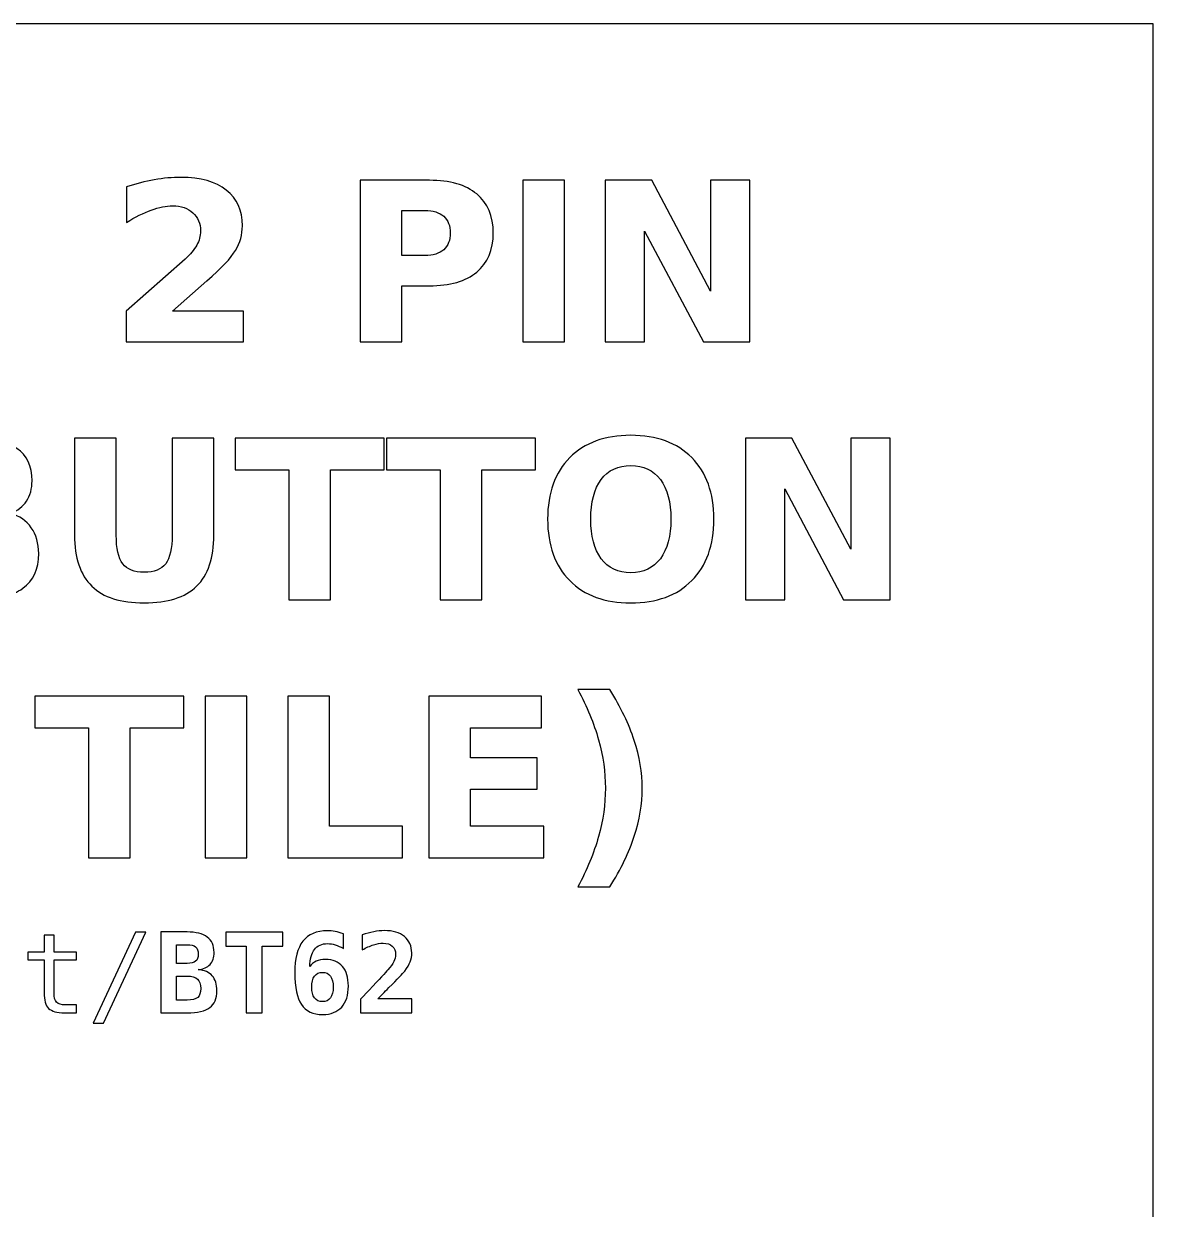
# Model space of a CAD drawing. Header units: centimetres. Extents: x -11.5 to -9.5, y -15.85 to -12.85.
# Drawn here: x -10.519 to -9.5, y -13.92 to -12.85 of the extents above; entities that cross this region are included whole.
import ezdxf

# ---------------------------------------------------------------- set-up
doc = ezdxf.new("R2010")
doc.units = ezdxf.units.CM
doc.header["$MEASUREMENT"] = 0
doc.layers.add('Layer 1', color=7, linetype='Continuous')

msp = doc.modelspace()

# ---------------------------------------------------------------- linework, layer by layer
at = {"layer": 'Layer 1', "color": 7}
msp.add_open_spline([(-11.5, -12.85), (-11.5, -12.85), (-9.5, -12.85), (-9.5, -12.85), (-9.5, -12.85), (-9.5, -12.85), (-9.5, -15.85), (-9.5, -15.85), (-9.5, -15.85), (-9.5, -15.85), (-11.5, -15.85), (-11.5, -15.85), (-11.5, -15.85), (-11.5, -15.85), (-11.5, -12.85), (-11.5, -12.85)], degree=3, knots=[0, 0, 0, 0, 0.25, 0.25, 0.25, 0.25, 0.5, 0.5, 0.5, 0.5, 0.75, 0.75, 0.75, 0.75, 1, 1, 1, 1], dxfattribs=at)
at = {"layer": 'Layer 1'}
for points, knots in [([(-10.38513, -13.10948), (-10.38513, -13.10948), (-10.32096, -13.10948), (-10.32096, -13.10948), (-10.32096, -13.10948), (-10.32096, -13.10948), (-10.32096, -13.13711), (-10.32096, -13.13711), (-10.32096, -13.13711), (-10.32096, -13.13711), (-10.42693, -13.13711), (-10.42693, -13.13711), (-10.42693, -13.13711), (-10.42693, -13.13711), (-10.42693, -13.10948), (-10.42693, -13.10948), (-10.42693, -13.10948), (-10.42693, -13.10948), (-10.37369, -13.06251), (-10.37369, -13.06251), (-10.37369, -13.06251), (-10.36893, -13.05821), (-10.36543, -13.05401), (-10.36316, -13.04991), (-10.36316, -13.04991), (-10.36086, -13.04581), (-10.35973, -13.04154), (-10.35973, -13.03711), (-10.35973, -13.03711), (-10.35973, -13.03028), (-10.36203, -13.02478), (-10.36663, -13.02061), (-10.36663, -13.02061), (-10.37119, -13.01644), (-10.37729, -13.01438), (-10.38493, -13.01438), (-10.38493, -13.01438), (-10.39079, -13.01438), (-10.39719, -13.01564), (-10.40416, -13.01814), (-10.40416, -13.01814), (-10.41113, -13.02064), (-10.41859, -13.02438), (-10.42653, -13.02931), (-10.42653, -13.02931), (-10.42653, -13.02931), (-10.42653, -12.99728), (-10.42653, -12.99728), (-10.42653, -12.99728), (-10.41806, -12.99448), (-10.40969, -12.99234), (-10.40143, -12.99088), (-10.40143, -12.99088), (-10.39316, -12.98941), (-10.38506, -12.98868), (-10.37709, -12.98868), (-10.37709, -12.98868), (-10.35966, -12.98868), (-10.34609, -12.99251), (-10.33643, -13.00021), (-10.33643, -13.00021), (-10.32676, -13.00788), (-10.32193, -13.01858), (-10.32193, -13.03234), (-10.32193, -13.03234), (-10.32193, -13.04028), (-10.32399, -13.04768), (-10.32809, -13.05454), (-10.32809, -13.05454), (-10.33219, -13.06141), (-10.34083, -13.07061), (-10.35396, -13.08214), (-10.35396, -13.08214), (-10.35396, -13.08214), (-10.38513, -13.10948), (-10.38513, -13.10948)], [0, 0, 0, 0, 0.0526316, 0.0526316, 0.0526316, 0.0526316, 0.1052632, 0.1052632, 0.1052632, 0.1052632, 0.1578947, 0.1578947, 0.1578947, 0.1578947, 0.2105263, 0.2105263, 0.2105263, 0.2105263, 0.2631579, 0.2631579, 0.2631579, 0.2631579, 0.3157895, 0.3157895, 0.3157895, 0.3157895, 0.3684211, 0.3684211, 0.3684211, 0.3684211, 0.4210526, 0.4210526, 0.4210526, 0.4210526, 0.4736842, 0.4736842, 0.4736842, 0.4736842, 0.5263158, 0.5263158, 0.5263158, 0.5263158, 0.5789474, 0.5789474, 0.5789474, 0.5789474, 0.6315789, 0.6315789, 0.6315789, 0.6315789, 0.6842105, 0.6842105, 0.6842105, 0.6842105, 0.7368421, 0.7368421, 0.7368421, 0.7368421, 0.7894737, 0.7894737, 0.7894737, 0.7894737, 0.8421053, 0.8421053, 0.8421053, 0.8421053, 0.8947368, 0.8947368, 0.8947368, 0.8947368, 0.9473684, 0.9473684, 0.9473684, 0.9473684, 1, 1, 1, 1]), ([(-10.21559, -12.99131), (-10.21559, -12.99131), (-10.15319, -12.99131), (-10.15319, -12.99131), (-10.15319, -12.99131), (-10.13463, -12.99131), (-10.12039, -12.99544), (-10.11046, -13.00368), (-10.11046, -13.00368), (-10.10053, -13.01191), (-10.09556, -13.02364), (-10.09556, -13.03888), (-10.09556, -13.03888), (-10.09556, -13.05414), (-10.10053, -13.06591), (-10.11046, -13.07414), (-10.11046, -13.07414), (-10.12039, -13.08238), (-10.13463, -13.08651), (-10.15319, -13.08651), (-10.15319, -13.08651), (-10.15319, -13.08651), (-10.17799, -13.08651), (-10.17799, -13.08651), (-10.17799, -13.08651), (-10.17799, -13.08651), (-10.17799, -13.13711), (-10.17799, -13.13711), (-10.17799, -13.13711), (-10.17799, -13.13711), (-10.21559, -13.13711), (-10.21559, -13.13711), (-10.21559, -13.13711), (-10.21559, -13.13711), (-10.21559, -12.99131), (-10.21559, -12.99131)], [0, 0, 0, 0, 0.1111111, 0.1111111, 0.1111111, 0.1111111, 0.2222222, 0.2222222, 0.2222222, 0.2222222, 0.3333333, 0.3333333, 0.3333333, 0.3333333, 0.4444444, 0.4444444, 0.4444444, 0.4444444, 0.5555556, 0.5555556, 0.5555556, 0.5555556, 0.6666667, 0.6666667, 0.6666667, 0.6666667, 0.7777778, 0.7777778, 0.7777778, 0.7777778, 0.8888889, 0.8888889, 0.8888889, 0.8888889, 1, 1, 1, 1]), ([(-10.06902, -12.99131), (-10.06902, -12.99131), (-10.03142, -12.99131), (-10.03142, -12.99131), (-10.03142, -12.99131), (-10.03142, -12.99131), (-10.03142, -13.13711), (-10.03142, -13.13711), (-10.03142, -13.13711), (-10.03142, -13.13711), (-10.06902, -13.13711), (-10.06902, -13.13711), (-10.06902, -13.13711), (-10.06902, -13.13711), (-10.06902, -12.99131), (-10.06902, -12.99131)], [0, 0, 0, 0, 0.25, 0.25, 0.25, 0.25, 0.5, 0.5, 0.5, 0.5, 0.75, 0.75, 0.75, 0.75, 1, 1, 1, 1]), ([(-9.99462, -12.99131), (-9.99462, -12.99131), (-9.95262, -12.99131), (-9.95262, -12.99131), (-9.95262, -12.99131), (-9.95262, -12.99131), (-9.89959, -13.09131), (-9.89959, -13.09131), (-9.89959, -13.09131), (-9.89959, -13.09131), (-9.89959, -12.99131), (-9.89959, -12.99131), (-9.89959, -12.99131), (-9.89959, -12.99131), (-9.86396, -12.99131), (-9.86396, -12.99131), (-9.86396, -12.99131), (-9.86396, -12.99131), (-9.86396, -13.13711), (-9.86396, -13.13711), (-9.86396, -13.13711), (-9.86396, -13.13711), (-9.90596, -13.13711), (-9.90596, -13.13711), (-9.90596, -13.13711), (-9.90596, -13.13711), (-9.95899, -13.03711), (-9.95899, -13.03711), (-9.95899, -13.03711), (-9.95899, -13.03711), (-9.95899, -13.13711), (-9.95899, -13.13711), (-9.95899, -13.13711), (-9.95899, -13.13711), (-9.99462, -13.13711), (-9.99462, -13.13711), (-9.99462, -13.13711), (-9.99462, -13.13711), (-9.99462, -12.99131), (-9.99462, -12.99131)], [0, 0, 0, 0, 0.1, 0.1, 0.1, 0.1, 0.2, 0.2, 0.2, 0.2, 0.3, 0.3, 0.3, 0.3, 0.4, 0.4, 0.4, 0.4, 0.5, 0.5, 0.5, 0.5, 0.6, 0.6, 0.6, 0.6, 0.7, 0.7, 0.7, 0.7, 0.8, 0.8, 0.8, 0.8, 0.9, 0.9, 0.9, 0.9, 1, 1, 1, 1]), ([(-10.17799, -13.01854), (-10.17799, -13.01854), (-10.17799, -13.05928), (-10.17799, -13.05928), (-10.17799, -13.05928), (-10.17799, -13.05928), (-10.15719, -13.05928), (-10.15719, -13.05928), (-10.15719, -13.05928), (-10.14989, -13.05928), (-10.14426, -13.05751), (-10.14029, -13.05394), (-10.14029, -13.05394), (-10.13633, -13.05041), (-10.13433, -13.04538), (-10.13433, -13.03888), (-10.13433, -13.03888), (-10.13433, -13.03234), (-10.13633, -13.02734), (-10.14029, -13.02381), (-10.14029, -13.02381), (-10.14426, -13.02031), (-10.14989, -13.01854), (-10.15719, -13.01854), (-10.15719, -13.01854), (-10.15719, -13.01854), (-10.17799, -13.01854), (-10.17799, -13.01854)], [0, 0, 0, 0, 0.1428571, 0.1428571, 0.1428571, 0.1428571, 0.2857143, 0.2857143, 0.2857143, 0.2857143, 0.4285714, 0.4285714, 0.4285714, 0.4285714, 0.5714286, 0.5714286, 0.5714286, 0.5714286, 0.7142857, 0.7142857, 0.7142857, 0.7142857, 0.8571429, 0.8571429, 0.8571429, 0.8571429, 1, 1, 1, 1]), ([(-10.53116, -13.29188), (-10.52309, -13.29421), (-10.51683, -13.29854), (-10.51239, -13.30488), (-10.51239, -13.30488), (-10.50796, -13.31118), (-10.50576, -13.31894), (-10.50576, -13.32811), (-10.50576, -13.32811), (-10.50576, -13.34218), (-10.51053, -13.35264), (-10.52003, -13.35954), (-10.52003, -13.35954), (-10.52953, -13.36644), (-10.54399, -13.36991), (-10.56339, -13.36991), (-10.56339, -13.36991), (-10.56339, -13.36991), (-10.62579, -13.36991), (-10.62579, -13.36991), (-10.62579, -13.36991), (-10.62579, -13.36991), (-10.62579, -13.22411), (-10.62579, -13.22411), (-10.62579, -13.22411), (-10.62579, -13.22411), (-10.56936, -13.22411), (-10.56936, -13.22411), (-10.56936, -13.22411), (-10.54909, -13.22411), (-10.53443, -13.22718), (-10.52536, -13.23328), (-10.52536, -13.23328), (-10.51626, -13.23941), (-10.51173, -13.24921), (-10.51173, -13.26268), (-10.51173, -13.26268), (-10.51173, -13.26978), (-10.51339, -13.27581), (-10.51669, -13.28081), (-10.51669, -13.28081), (-10.52003, -13.28578), (-10.52483, -13.28948), (-10.53116, -13.29188)], [0, 0, 0, 0, 0.0909091, 0.0909091, 0.0909091, 0.0909091, 0.1818182, 0.1818182, 0.1818182, 0.1818182, 0.2727273, 0.2727273, 0.2727273, 0.2727273, 0.3636364, 0.3636364, 0.3636364, 0.3636364, 0.4545455, 0.4545455, 0.4545455, 0.4545455, 0.5454545, 0.5454545, 0.5454545, 0.5454545, 0.6363636, 0.6363636, 0.6363636, 0.6363636, 0.7272727, 0.7272727, 0.7272727, 0.7272727, 0.8181818, 0.8181818, 0.8181818, 0.8181818, 0.9090909, 0.9090909, 0.9090909, 0.9090909, 1, 1, 1, 1]), ([(-10.47336, -13.22411), (-10.47336, -13.22411), (-10.43576, -13.22411), (-10.43576, -13.22411), (-10.43576, -13.22411), (-10.43576, -13.22411), (-10.43576, -13.31151), (-10.43576, -13.31151), (-10.43576, -13.31151), (-10.43576, -13.32354), (-10.4338, -13.33218), (-10.42986, -13.33734), (-10.42986, -13.33734), (-10.42593, -13.34251), (-10.4195, -13.34511), (-10.41056, -13.34511), (-10.41056, -13.34511), (-10.40156, -13.34511), (-10.3951, -13.34251), (-10.39116, -13.33734), (-10.39116, -13.33734), (-10.38723, -13.33218), (-10.38526, -13.32354), (-10.38526, -13.31151), (-10.38526, -13.31151), (-10.38526, -13.31151), (-10.38526, -13.22411), (-10.38526, -13.22411), (-10.38526, -13.22411), (-10.38526, -13.22411), (-10.34766, -13.22411), (-10.34766, -13.22411), (-10.34766, -13.22411), (-10.34766, -13.22411), (-10.34766, -13.31151), (-10.34766, -13.31151), (-10.34766, -13.31151), (-10.34766, -13.33214), (-10.35283, -13.34751), (-10.3632, -13.35761), (-10.3632, -13.35761), (-10.37353, -13.36771), (-10.38933, -13.37274), (-10.41056, -13.37274), (-10.41056, -13.37274), (-10.43173, -13.37274), (-10.4475, -13.36771), (-10.45783, -13.35761), (-10.45783, -13.35761), (-10.4682, -13.34751), (-10.47336, -13.33214), (-10.47336, -13.31151), (-10.47336, -13.31151), (-10.47336, -13.31151), (-10.47336, -13.22411), (-10.47336, -13.22411)], [0, 0, 0, 0, 0.0714286, 0.0714286, 0.0714286, 0.0714286, 0.1428571, 0.1428571, 0.1428571, 0.1428571, 0.2142857, 0.2142857, 0.2142857, 0.2142857, 0.2857143, 0.2857143, 0.2857143, 0.2857143, 0.3571429, 0.3571429, 0.3571429, 0.3571429, 0.4285714, 0.4285714, 0.4285714, 0.4285714, 0.5, 0.5, 0.5, 0.5, 0.5714286, 0.5714286, 0.5714286, 0.5714286, 0.6428571, 0.6428571, 0.6428571, 0.6428571, 0.7142857, 0.7142857, 0.7142857, 0.7142857, 0.7857143, 0.7857143, 0.7857143, 0.7857143, 0.8571429, 0.8571429, 0.8571429, 0.8571429, 0.9285714, 0.9285714, 0.9285714, 0.9285714, 1, 1, 1, 1]), ([(-10.32836, -13.22411), (-10.32836, -13.22411), (-10.194, -13.22411), (-10.194, -13.22411), (-10.194, -13.22411), (-10.194, -13.22411), (-10.194, -13.25254), (-10.194, -13.25254), (-10.194, -13.25254), (-10.194, -13.25254), (-10.24233, -13.25254), (-10.24233, -13.25254), (-10.24233, -13.25254), (-10.24233, -13.25254), (-10.24233, -13.36991), (-10.24233, -13.36991), (-10.24233, -13.36991), (-10.24233, -13.36991), (-10.27993, -13.36991), (-10.27993, -13.36991), (-10.27993, -13.36991), (-10.27993, -13.36991), (-10.27993, -13.25254), (-10.27993, -13.25254), (-10.27993, -13.25254), (-10.27993, -13.25254), (-10.32836, -13.25254), (-10.32836, -13.25254), (-10.32836, -13.25254), (-10.32836, -13.25254), (-10.32836, -13.22411), (-10.32836, -13.22411)], [0, 0, 0, 0, 0.125, 0.125, 0.125, 0.125, 0.25, 0.25, 0.25, 0.25, 0.375, 0.375, 0.375, 0.375, 0.5, 0.5, 0.5, 0.5, 0.625, 0.625, 0.625, 0.625, 0.75, 0.75, 0.75, 0.75, 0.875, 0.875, 0.875, 0.875, 1, 1, 1, 1]), ([(-10.19193, -13.22411), (-10.19193, -13.22411), (-10.05757, -13.22411), (-10.05757, -13.22411), (-10.05757, -13.22411), (-10.05757, -13.22411), (-10.05757, -13.25254), (-10.05757, -13.25254), (-10.05757, -13.25254), (-10.05757, -13.25254), (-10.1059, -13.25254), (-10.1059, -13.25254), (-10.1059, -13.25254), (-10.1059, -13.25254), (-10.1059, -13.36991), (-10.1059, -13.36991), (-10.1059, -13.36991), (-10.1059, -13.36991), (-10.1435, -13.36991), (-10.1435, -13.36991), (-10.1435, -13.36991), (-10.1435, -13.36991), (-10.1435, -13.25254), (-10.1435, -13.25254), (-10.1435, -13.25254), (-10.1435, -13.25254), (-10.19193, -13.25254), (-10.19193, -13.25254), (-10.19193, -13.25254), (-10.19193, -13.25254), (-10.19193, -13.22411), (-10.19193, -13.22411)], [0, 0, 0, 0, 0.125, 0.125, 0.125, 0.125, 0.25, 0.25, 0.25, 0.25, 0.375, 0.375, 0.375, 0.375, 0.5, 0.5, 0.5, 0.5, 0.625, 0.625, 0.625, 0.625, 0.75, 0.75, 0.75, 0.75, 0.875, 0.875, 0.875, 0.875, 1, 1, 1, 1]), ([(-9.9715, -13.22148), (-9.94807, -13.22148), (-9.9297, -13.22818), (-9.91644, -13.24161), (-9.91644, -13.24161), (-9.90314, -13.25501), (-9.8965, -13.27351), (-9.8965, -13.29714), (-9.8965, -13.29714), (-9.8965, -13.32071), (-9.90314, -13.33921), (-9.91644, -13.35261), (-9.91644, -13.35261), (-9.9297, -13.36604), (-9.94807, -13.37274), (-9.9715, -13.37274), (-9.9715, -13.37274), (-9.99487, -13.37274), (-10.0132, -13.36604), (-10.02654, -13.35261), (-10.02654, -13.35261), (-10.03984, -13.33921), (-10.0465, -13.32071), (-10.0465, -13.29714), (-10.0465, -13.29714), (-10.0465, -13.27351), (-10.03984, -13.25501), (-10.02654, -13.24161), (-10.02654, -13.24161), (-10.0132, -13.22818), (-9.99487, -13.22148), (-9.9715, -13.22148)], [0, 0, 0, 0, 0.125, 0.125, 0.125, 0.125, 0.25, 0.25, 0.25, 0.25, 0.375, 0.375, 0.375, 0.375, 0.5, 0.5, 0.5, 0.5, 0.625, 0.625, 0.625, 0.625, 0.75, 0.75, 0.75, 0.75, 0.875, 0.875, 0.875, 0.875, 1, 1, 1, 1]), ([(-9.86807, -13.22411), (-9.86807, -13.22411), (-9.82607, -13.22411), (-9.82607, -13.22411), (-9.82607, -13.22411), (-9.82607, -13.22411), (-9.77304, -13.32411), (-9.77304, -13.32411), (-9.77304, -13.32411), (-9.77304, -13.32411), (-9.77304, -13.22411), (-9.77304, -13.22411), (-9.77304, -13.22411), (-9.77304, -13.22411), (-9.73741, -13.22411), (-9.73741, -13.22411), (-9.73741, -13.22411), (-9.73741, -13.22411), (-9.73741, -13.36991), (-9.73741, -13.36991), (-9.73741, -13.36991), (-9.73741, -13.36991), (-9.77941, -13.36991), (-9.77941, -13.36991), (-9.77941, -13.36991), (-9.77941, -13.36991), (-9.83244, -13.26991), (-9.83244, -13.26991), (-9.83244, -13.26991), (-9.83244, -13.26991), (-9.83244, -13.36991), (-9.83244, -13.36991), (-9.83244, -13.36991), (-9.83244, -13.36991), (-9.86807, -13.36991), (-9.86807, -13.36991), (-9.86807, -13.36991), (-9.86807, -13.36991), (-9.86807, -13.22411), (-9.86807, -13.22411)], [0, 0, 0, 0, 0.1, 0.1, 0.1, 0.1, 0.2, 0.2, 0.2, 0.2, 0.3, 0.3, 0.3, 0.3, 0.4, 0.4, 0.4, 0.4, 0.5, 0.5, 0.5, 0.5, 0.6, 0.6, 0.6, 0.6, 0.7, 0.7, 0.7, 0.7, 0.8, 0.8, 0.8, 0.8, 0.9, 0.9, 0.9, 0.9, 1, 1, 1, 1]), ([(-9.9715, -13.24871), (-9.98297, -13.24871), (-9.99184, -13.25294), (-9.99817, -13.26141), (-9.99817, -13.26141), (-10.00447, -13.26988), (-10.00764, -13.28178), (-10.00764, -13.29714), (-10.00764, -13.29714), (-10.00764, -13.31248), (-10.00447, -13.32434), (-9.99817, -13.33281), (-9.99817, -13.33281), (-9.99184, -13.34128), (-9.98297, -13.34551), (-9.9715, -13.34551), (-9.9715, -13.34551), (-9.95997, -13.34551), (-9.95107, -13.34128), (-9.94474, -13.33281), (-9.94474, -13.33281), (-9.93844, -13.32434), (-9.93527, -13.31248), (-9.93527, -13.29714), (-9.93527, -13.29714), (-9.93527, -13.28178), (-9.93844, -13.26988), (-9.94474, -13.26141), (-9.94474, -13.26141), (-9.95107, -13.25294), (-9.95997, -13.24871), (-9.9715, -13.24871)], [0, 0, 0, 0, 0.125, 0.125, 0.125, 0.125, 0.25, 0.25, 0.25, 0.25, 0.375, 0.375, 0.375, 0.375, 0.5, 0.5, 0.5, 0.5, 0.625, 0.625, 0.625, 0.625, 0.75, 0.75, 0.75, 0.75, 0.875, 0.875, 0.875, 0.875, 1, 1, 1, 1]), ([(-10.50928, -13.45691), (-10.50928, -13.45691), (-10.37492, -13.45691), (-10.37492, -13.45691), (-10.37492, -13.45691), (-10.37492, -13.45691), (-10.37492, -13.48534), (-10.37492, -13.48534), (-10.37492, -13.48534), (-10.37492, -13.48534), (-10.42325, -13.48534), (-10.42325, -13.48534), (-10.42325, -13.48534), (-10.42325, -13.48534), (-10.42325, -13.60271), (-10.42325, -13.60271), (-10.42325, -13.60271), (-10.42325, -13.60271), (-10.46085, -13.60271), (-10.46085, -13.60271), (-10.46085, -13.60271), (-10.46085, -13.60271), (-10.46085, -13.48534), (-10.46085, -13.48534), (-10.46085, -13.48534), (-10.46085, -13.48534), (-10.50928, -13.48534), (-10.50928, -13.48534), (-10.50928, -13.48534), (-10.50928, -13.48534), (-10.50928, -13.45691), (-10.50928, -13.45691)], [0, 0, 0, 0, 0.125, 0.125, 0.125, 0.125, 0.25, 0.25, 0.25, 0.25, 0.375, 0.375, 0.375, 0.375, 0.5, 0.5, 0.5, 0.5, 0.625, 0.625, 0.625, 0.625, 0.75, 0.75, 0.75, 0.75, 0.875, 0.875, 0.875, 0.875, 1, 1, 1, 1]), ([(-10.35545, -13.45691), (-10.35545, -13.45691), (-10.31785, -13.45691), (-10.31785, -13.45691), (-10.31785, -13.45691), (-10.31785, -13.45691), (-10.31785, -13.60271), (-10.31785, -13.60271), (-10.31785, -13.60271), (-10.31785, -13.60271), (-10.35545, -13.60271), (-10.35545, -13.60271), (-10.35545, -13.60271), (-10.35545, -13.60271), (-10.35545, -13.45691), (-10.35545, -13.45691)], [0, 0, 0, 0, 0.25, 0.25, 0.25, 0.25, 0.5, 0.5, 0.5, 0.5, 0.75, 0.75, 0.75, 0.75, 1, 1, 1, 1]), ([(-10.28105, -13.45691), (-10.28105, -13.45691), (-10.24345, -13.45691), (-10.24345, -13.45691), (-10.24345, -13.45691), (-10.24345, -13.45691), (-10.24345, -13.57428), (-10.24345, -13.57428), (-10.24345, -13.57428), (-10.24345, -13.57428), (-10.17745, -13.57428), (-10.17745, -13.57428), (-10.17745, -13.57428), (-10.17745, -13.57428), (-10.17745, -13.60271), (-10.17745, -13.60271), (-10.17745, -13.60271), (-10.17745, -13.60271), (-10.28105, -13.60271), (-10.28105, -13.60271), (-10.28105, -13.60271), (-10.28105, -13.60271), (-10.28105, -13.45691), (-10.28105, -13.45691)], [0, 0, 0, 0, 0.1666667, 0.1666667, 0.1666667, 0.1666667, 0.3333333, 0.3333333, 0.3333333, 0.3333333, 0.5, 0.5, 0.5, 0.5, 0.6666667, 0.6666667, 0.6666667, 0.6666667, 0.8333333, 0.8333333, 0.8333333, 0.8333333, 1, 1, 1, 1]), ([(-10.15362, -13.45691), (-10.15362, -13.45691), (-10.05216, -13.45691), (-10.05216, -13.45691), (-10.05216, -13.45691), (-10.05216, -13.45691), (-10.05216, -13.48534), (-10.05216, -13.48534), (-10.05216, -13.48534), (-10.05216, -13.48534), (-10.11602, -13.48534), (-10.11602, -13.48534), (-10.11602, -13.48534), (-10.11602, -13.48534), (-10.11602, -13.51248), (-10.11602, -13.51248), (-10.11602, -13.51248), (-10.11602, -13.51248), (-10.05599, -13.51248), (-10.05599, -13.51248), (-10.05599, -13.51248), (-10.05599, -13.51248), (-10.05599, -13.54091), (-10.05599, -13.54091), (-10.05599, -13.54091), (-10.05599, -13.54091), (-10.11602, -13.54091), (-10.11602, -13.54091), (-10.11602, -13.54091), (-10.11602, -13.54091), (-10.11602, -13.57428), (-10.11602, -13.57428), (-10.11602, -13.57428), (-10.11602, -13.57428), (-10.05002, -13.57428), (-10.05002, -13.57428), (-10.05002, -13.57428), (-10.05002, -13.57428), (-10.05002, -13.60271), (-10.05002, -13.60271), (-10.05002, -13.60271), (-10.05002, -13.60271), (-10.15362, -13.60271), (-10.15362, -13.60271), (-10.15362, -13.60271), (-10.15362, -13.60271), (-10.15362, -13.45691), (-10.15362, -13.45691)], [0, 0, 0, 0, 0.0833333, 0.0833333, 0.0833333, 0.0833333, 0.1666667, 0.1666667, 0.1666667, 0.1666667, 0.25, 0.25, 0.25, 0.25, 0.3333333, 0.3333333, 0.3333333, 0.3333333, 0.4166667, 0.4166667, 0.4166667, 0.4166667, 0.5, 0.5, 0.5, 0.5, 0.5833333, 0.5833333, 0.5833333, 0.5833333, 0.6666667, 0.6666667, 0.6666667, 0.6666667, 0.75, 0.75, 0.75, 0.75, 0.8333333, 0.8333333, 0.8333333, 0.8333333, 0.9166667, 0.9166667, 0.9166667, 0.9166667, 1, 1, 1, 1]), ([(-10.01936, -13.62908), (-10.01103, -13.61358), (-10.00476, -13.59844), (-10.00059, -13.58368), (-10.00059, -13.58368), (-9.99643, -13.56888), (-9.99436, -13.55431), (-9.99436, -13.53991), (-9.99436, -13.53991), (-9.99436, -13.52551), (-9.99643, -13.51094), (-10.00059, -13.49621), (-10.00059, -13.49621), (-10.00476, -13.48148), (-10.01103, -13.46638), (-10.01936, -13.45094), (-10.01936, -13.45094), (-10.01936, -13.45094), (-9.99036, -13.45094), (-9.99036, -13.45094), (-9.99036, -13.45094), (-9.98046, -13.46691), (-9.97313, -13.48218), (-9.96833, -13.49681), (-9.96833, -13.49681), (-9.96356, -13.51141), (-9.96116, -13.52584), (-9.96116, -13.54011), (-9.96116, -13.54011), (-9.96116, -13.55438), (-9.96353, -13.56874), (-9.96829, -13.58321), (-9.96829, -13.58321), (-9.97303, -13.59771), (-9.98039, -13.61301), (-9.99036, -13.62908), (-9.99036, -13.62908), (-9.99036, -13.62908), (-10.01936, -13.62908), (-10.01936, -13.62908)], [0, 0, 0, 0, 0.1, 0.1, 0.1, 0.1, 0.2, 0.2, 0.2, 0.2, 0.3, 0.3, 0.3, 0.3, 0.4, 0.4, 0.4, 0.4, 0.5, 0.5, 0.5, 0.5, 0.6, 0.6, 0.6, 0.6, 0.7, 0.7, 0.7, 0.7, 0.8, 0.8, 0.8, 0.8, 0.9, 0.9, 0.9, 0.9, 1, 1, 1, 1]), ([(-10.49192, -13.67248), (-10.49192, -13.67248), (-10.49192, -13.68802), (-10.49192, -13.68802), (-10.49192, -13.68802), (-10.49192, -13.68802), (-10.4715, -13.68802), (-10.4715, -13.68802), (-10.4715, -13.68802), (-10.4715, -13.68802), (-10.4715, -13.695), (-10.4715, -13.695), (-10.4715, -13.695), (-10.4715, -13.695), (-10.49192, -13.695), (-10.49192, -13.695), (-10.49192, -13.695), (-10.49192, -13.695), (-10.49192, -13.72468), (-10.49192, -13.72468), (-10.49192, -13.72468), (-10.49192, -13.72872), (-10.49115, -13.73153), (-10.48962, -13.73312), (-10.48962, -13.73312), (-10.48808, -13.73472), (-10.48542, -13.73552), (-10.48162, -13.73552), (-10.48162, -13.73552), (-10.48162, -13.73552), (-10.4715, -13.73552), (-10.4715, -13.73552), (-10.4715, -13.73552), (-10.4715, -13.73552), (-10.4715, -13.7427), (-10.4715, -13.7427), (-10.4715, -13.7427), (-10.4715, -13.7427), (-10.48248, -13.7427), (-10.48248, -13.7427), (-10.48248, -13.7427), (-10.48923, -13.7427), (-10.49398, -13.74135), (-10.49675, -13.73865), (-10.49675, -13.73865), (-10.49952, -13.73595), (-10.5009, -13.73128), (-10.5009, -13.72468), (-10.5009, -13.72468), (-10.5009, -13.72468), (-10.5009, -13.695), (-10.5009, -13.695), (-10.5009, -13.695), (-10.5009, -13.695), (-10.5155, -13.695), (-10.5155, -13.695), (-10.5155, -13.695), (-10.5155, -13.695), (-10.5155, -13.68802), (-10.5155, -13.68802), (-10.5155, -13.68802), (-10.5155, -13.68802), (-10.5009, -13.68802), (-10.5009, -13.68802), (-10.5009, -13.68802), (-10.5009, -13.68802), (-10.5009, -13.67248), (-10.5009, -13.67248), (-10.5009, -13.67248), (-10.5009, -13.67248), (-10.49192, -13.67248), (-10.49192, -13.67248)], [0, 0, 0, 0, 0.0555556, 0.0555556, 0.0555556, 0.0555556, 0.1111111, 0.1111111, 0.1111111, 0.1111111, 0.1666667, 0.1666667, 0.1666667, 0.1666667, 0.2222222, 0.2222222, 0.2222222, 0.2222222, 0.2777778, 0.2777778, 0.2777778, 0.2777778, 0.3333333, 0.3333333, 0.3333333, 0.3333333, 0.3888889, 0.3888889, 0.3888889, 0.3888889, 0.4444444, 0.4444444, 0.4444444, 0.4444444, 0.5, 0.5, 0.5, 0.5, 0.5555556, 0.5555556, 0.5555556, 0.5555556, 0.6111111, 0.6111111, 0.6111111, 0.6111111, 0.6666667, 0.6666667, 0.6666667, 0.6666667, 0.7222222, 0.7222222, 0.7222222, 0.7222222, 0.7777778, 0.7777778, 0.7777778, 0.7777778, 0.8333333, 0.8333333, 0.8333333, 0.8333333, 0.8888889, 0.8888889, 0.8888889, 0.8888889, 0.9444444, 0.9444444, 0.9444444, 0.9444444, 1, 1, 1, 1]), ([(-10.41828, -13.6698), (-10.41828, -13.6698), (-10.409, -13.6698), (-10.409, -13.6698), (-10.409, -13.6698), (-10.409, -13.6698), (-10.44738, -13.75198), (-10.44738, -13.75198), (-10.44738, -13.75198), (-10.44738, -13.75198), (-10.45672, -13.75198), (-10.45672, -13.75198), (-10.45672, -13.75198), (-10.45672, -13.75198), (-10.41828, -13.6698), (-10.41828, -13.6698)], [0, 0, 0, 0, 0.25, 0.25, 0.25, 0.25, 0.5, 0.5, 0.5, 0.5, 0.75, 0.75, 0.75, 0.75, 1, 1, 1, 1]), ([(-10.3954, -13.6697), (-10.3954, -13.6697), (-10.37192, -13.6697), (-10.37192, -13.6697), (-10.37192, -13.6697), (-10.3638, -13.6697), (-10.35772, -13.67123), (-10.35363, -13.67432), (-10.35363, -13.67432), (-10.34955, -13.67738), (-10.3475, -13.68198), (-10.3475, -13.6881), (-10.3475, -13.6881), (-10.3475, -13.6928), (-10.3487, -13.69645), (-10.35112, -13.69908), (-10.35112, -13.69908), (-10.35352, -13.70173), (-10.35705, -13.70325), (-10.3617, -13.70368), (-10.3617, -13.70368), (-10.35613, -13.70423), (-10.35195, -13.7061), (-10.34913, -13.7093), (-10.34913, -13.7093), (-10.34632, -13.71248), (-10.34492, -13.71695), (-10.34492, -13.72268), (-10.34492, -13.72268), (-10.34492, -13.72972), (-10.34703, -13.7348), (-10.35127, -13.73797), (-10.35127, -13.73797), (-10.3555, -13.74112), (-10.36238, -13.7427), (-10.37192, -13.7427), (-10.37192, -13.7427), (-10.37192, -13.7427), (-10.3954, -13.7427), (-10.3954, -13.7427), (-10.3954, -13.7427), (-10.3954, -13.7427), (-10.3954, -13.6697), (-10.3954, -13.6697)], [0, 0, 0, 0, 0.0909091, 0.0909091, 0.0909091, 0.0909091, 0.1818182, 0.1818182, 0.1818182, 0.1818182, 0.2727273, 0.2727273, 0.2727273, 0.2727273, 0.3636364, 0.3636364, 0.3636364, 0.3636364, 0.4545455, 0.4545455, 0.4545455, 0.4545455, 0.5454545, 0.5454545, 0.5454545, 0.5454545, 0.6363636, 0.6363636, 0.6363636, 0.6363636, 0.7272727, 0.7272727, 0.7272727, 0.7272727, 0.8181818, 0.8181818, 0.8181818, 0.8181818, 0.9090909, 0.9090909, 0.9090909, 0.9090909, 1, 1, 1, 1]), ([(-10.304, -13.7427), (-10.304, -13.7427), (-10.3184, -13.7427), (-10.3184, -13.7427), (-10.3184, -13.7427), (-10.3184, -13.7427), (-10.3184, -13.6824), (-10.3184, -13.6824), (-10.3184, -13.6824), (-10.3184, -13.6824), (-10.3369, -13.6824), (-10.3369, -13.6824), (-10.3369, -13.6824), (-10.3369, -13.6824), (-10.3369, -13.6698), (-10.3369, -13.6698), (-10.3369, -13.6698), (-10.3369, -13.6698), (-10.2855, -13.6698), (-10.2855, -13.6698), (-10.2855, -13.6698), (-10.2855, -13.6698), (-10.2855, -13.6824), (-10.2855, -13.6824), (-10.2855, -13.6824), (-10.2855, -13.6824), (-10.304, -13.6824), (-10.304, -13.6824), (-10.304, -13.6824), (-10.304, -13.6824), (-10.304, -13.7427), (-10.304, -13.7427)], [0, 0, 0, 0, 0.125, 0.125, 0.125, 0.125, 0.25, 0.25, 0.25, 0.25, 0.375, 0.375, 0.375, 0.375, 0.5, 0.5, 0.5, 0.5, 0.625, 0.625, 0.625, 0.625, 0.75, 0.75, 0.75, 0.75, 0.875, 0.875, 0.875, 0.875, 1, 1, 1, 1]), ([(-10.23082, -13.67152), (-10.23082, -13.67152), (-10.23082, -13.6846), (-10.23082, -13.6846), (-10.23082, -13.6846), (-10.23338, -13.68313), (-10.23585, -13.68203), (-10.23822, -13.6813), (-10.23822, -13.6813), (-10.24057, -13.68057), (-10.24283, -13.6802), (-10.24502, -13.6802), (-10.24502, -13.6802), (-10.25022, -13.6802), (-10.25418, -13.68195), (-10.2569, -13.68545), (-10.2569, -13.68545), (-10.25962, -13.68895), (-10.26103, -13.69412), (-10.26117, -13.70095), (-10.26117, -13.70095), (-10.25963, -13.69883), (-10.25768, -13.69725), (-10.25532, -13.69618), (-10.25532, -13.69618), (-10.25293, -13.69513), (-10.25013, -13.6946), (-10.24692, -13.6946), (-10.24692, -13.6946), (-10.24033, -13.6946), (-10.23527, -13.69668), (-10.23168, -13.70083), (-10.23168, -13.70083), (-10.2281, -13.70498), (-10.22632, -13.71087), (-10.22632, -13.71848), (-10.22632, -13.71848), (-10.22632, -13.72665), (-10.22833, -13.73298), (-10.23235, -13.73748), (-10.23235, -13.73748), (-10.23637, -13.74197), (-10.24202, -13.74422), (-10.24932, -13.74422), (-10.24932, -13.74422), (-10.2582, -13.74422), (-10.26465, -13.74123), (-10.26867, -13.73528), (-10.26867, -13.73528), (-10.27268, -13.72932), (-10.2747, -13.7197), (-10.2747, -13.70642), (-10.2747, -13.70642), (-10.2747, -13.6938), (-10.27225, -13.68433), (-10.26733, -13.67803), (-10.26733, -13.67803), (-10.26242, -13.67173), (-10.25505, -13.66858), (-10.24522, -13.66858), (-10.24522, -13.66858), (-10.24293, -13.66858), (-10.24058, -13.66883), (-10.23817, -13.66932), (-10.23817, -13.66932), (-10.23573, -13.6698), (-10.23328, -13.67053), (-10.23082, -13.67152)], [0, 0, 0, 0, 0.0588235, 0.0588235, 0.0588235, 0.0588235, 0.1176471, 0.1176471, 0.1176471, 0.1176471, 0.1764706, 0.1764706, 0.1764706, 0.1764706, 0.2352941, 0.2352941, 0.2352941, 0.2352941, 0.2941176, 0.2941176, 0.2941176, 0.2941176, 0.3529412, 0.3529412, 0.3529412, 0.3529412, 0.4117647, 0.4117647, 0.4117647, 0.4117647, 0.4705882, 0.4705882, 0.4705882, 0.4705882, 0.5294118, 0.5294118, 0.5294118, 0.5294118, 0.5882353, 0.5882353, 0.5882353, 0.5882353, 0.6470588, 0.6470588, 0.6470588, 0.6470588, 0.7058824, 0.7058824, 0.7058824, 0.7058824, 0.7647059, 0.7647059, 0.7647059, 0.7647059, 0.8235294, 0.8235294, 0.8235294, 0.8235294, 0.8823529, 0.8823529, 0.8823529, 0.8823529, 0.9411765, 0.9411765, 0.9411765, 0.9411765, 1, 1, 1, 1]), ([(-10.19972, -13.73), (-10.19972, -13.73), (-10.169, -13.73), (-10.169, -13.73), (-10.169, -13.73), (-10.169, -13.73), (-10.169, -13.7427), (-10.169, -13.7427), (-10.169, -13.7427), (-10.169, -13.7427), (-10.21528, -13.7427), (-10.21528, -13.7427), (-10.21528, -13.7427), (-10.21528, -13.7427), (-10.21528, -13.73038), (-10.21528, -13.73038), (-10.21528, -13.73038), (-10.21528, -13.73038), (-10.20747, -13.7221), (-10.20747, -13.7221), (-10.20747, -13.7221), (-10.1982, -13.71223), (-10.19257, -13.70617), (-10.19058, -13.70388), (-10.19058, -13.70388), (-10.18815, -13.70108), (-10.18638, -13.6986), (-10.18532, -13.69643), (-10.18532, -13.69643), (-10.18423, -13.69427), (-10.1837, -13.69213), (-10.1837, -13.69002), (-10.1837, -13.69002), (-10.1837, -13.68677), (-10.18468, -13.68425), (-10.18665, -13.68248), (-10.18665, -13.68248), (-10.18862, -13.6807), (-10.19142, -13.67982), (-10.19502, -13.67982), (-10.19502, -13.67982), (-10.1976, -13.67982), (-10.20048, -13.68033), (-10.20368, -13.68135), (-10.20368, -13.68135), (-10.2069, -13.68238), (-10.21023, -13.68387), (-10.21372, -13.68582), (-10.21372, -13.68582), (-10.21372, -13.68582), (-10.21372, -13.67238), (-10.21372, -13.67238), (-10.21372, -13.67238), (-10.21023, -13.67112), (-10.20683, -13.67015), (-10.20348, -13.66948), (-10.20348, -13.66948), (-10.20015, -13.66882), (-10.19695, -13.66848), (-10.1939, -13.66848), (-10.1939, -13.66848), (-10.18618, -13.66848), (-10.18012, -13.67028), (-10.17572, -13.67388), (-10.17572, -13.67388), (-10.1713, -13.67747), (-10.1691, -13.68238), (-10.1691, -13.6886), (-10.1691, -13.6886), (-10.1691, -13.69147), (-10.16958, -13.69415), (-10.17053, -13.69665), (-10.17053, -13.69665), (-10.1715, -13.69917), (-10.17315, -13.70195), (-10.1755, -13.705), (-10.1755, -13.705), (-10.17722, -13.70722), (-10.18195, -13.7122), (-10.1897, -13.71995), (-10.1897, -13.71995), (-10.1939, -13.72413), (-10.19723, -13.7275), (-10.19972, -13.73)], [0, 0, 0, 0, 0.047619, 0.047619, 0.047619, 0.047619, 0.0952381, 0.0952381, 0.0952381, 0.0952381, 0.1428571, 0.1428571, 0.1428571, 0.1428571, 0.1904762, 0.1904762, 0.1904762, 0.1904762, 0.2380952, 0.2380952, 0.2380952, 0.2380952, 0.2857143, 0.2857143, 0.2857143, 0.2857143, 0.3333333, 0.3333333, 0.3333333, 0.3333333, 0.3809524, 0.3809524, 0.3809524, 0.3809524, 0.4285714, 0.4285714, 0.4285714, 0.4285714, 0.4761905, 0.4761905, 0.4761905, 0.4761905, 0.5238095, 0.5238095, 0.5238095, 0.5238095, 0.5714286, 0.5714286, 0.5714286, 0.5714286, 0.6190476, 0.6190476, 0.6190476, 0.6190476, 0.6666667, 0.6666667, 0.6666667, 0.6666667, 0.7142857, 0.7142857, 0.7142857, 0.7142857, 0.7619048, 0.7619048, 0.7619048, 0.7619048, 0.8095238, 0.8095238, 0.8095238, 0.8095238, 0.8571429, 0.8571429, 0.8571429, 0.8571429, 0.9047619, 0.9047619, 0.9047619, 0.9047619, 0.952381, 0.952381, 0.952381, 0.952381, 1, 1, 1, 1]), ([(-10.38148, -13.68117), (-10.38148, -13.68117), (-10.38148, -13.69812), (-10.38148, -13.69812), (-10.38148, -13.69812), (-10.38148, -13.69812), (-10.37192, -13.69812), (-10.37192, -13.69812), (-10.37192, -13.69812), (-10.36827, -13.69812), (-10.36567, -13.69747), (-10.36412, -13.69617), (-10.36412, -13.69617), (-10.36257, -13.69487), (-10.3618, -13.69272), (-10.3618, -13.68972), (-10.3618, -13.68972), (-10.3618, -13.68672), (-10.36258, -13.68455), (-10.36417, -13.6832), (-10.36417, -13.6832), (-10.36575, -13.68185), (-10.36833, -13.68117), (-10.37192, -13.68117), (-10.37192, -13.68117), (-10.37192, -13.68117), (-10.38148, -13.68117), (-10.38148, -13.68117)], [0, 0, 0, 0, 0.1428571, 0.1428571, 0.1428571, 0.1428571, 0.2857143, 0.2857143, 0.2857143, 0.2857143, 0.4285714, 0.4285714, 0.4285714, 0.4285714, 0.5714286, 0.5714286, 0.5714286, 0.5714286, 0.7142857, 0.7142857, 0.7142857, 0.7142857, 0.8571429, 0.8571429, 0.8571429, 0.8571429, 1, 1, 1, 1]), ([(-10.2497, -13.70617), (-10.25282, -13.70617), (-10.2552, -13.7073), (-10.25685, -13.70957), (-10.25685, -13.70957), (-10.2585, -13.71183), (-10.25932, -13.7151), (-10.25932, -13.7194), (-10.25932, -13.7194), (-10.25932, -13.72367), (-10.2585, -13.72693), (-10.25685, -13.7292), (-10.25685, -13.7292), (-10.2552, -13.73147), (-10.25282, -13.7326), (-10.2497, -13.7326), (-10.2497, -13.7326), (-10.24657, -13.7326), (-10.24417, -13.73147), (-10.2425, -13.7292), (-10.2425, -13.7292), (-10.24082, -13.72693), (-10.23998, -13.72367), (-10.23998, -13.7194), (-10.23998, -13.7194), (-10.23998, -13.71513), (-10.24082, -13.71187), (-10.2425, -13.70958), (-10.2425, -13.70958), (-10.24417, -13.7073), (-10.24657, -13.70617), (-10.2497, -13.70617)], [0, 0, 0, 0, 0.125, 0.125, 0.125, 0.125, 0.25, 0.25, 0.25, 0.25, 0.375, 0.375, 0.375, 0.375, 0.5, 0.5, 0.5, 0.5, 0.625, 0.625, 0.625, 0.625, 0.75, 0.75, 0.75, 0.75, 0.875, 0.875, 0.875, 0.875, 1, 1, 1, 1]), ([(-10.38148, -13.70958), (-10.38148, -13.70958), (-10.38148, -13.73118), (-10.38148, -13.73118), (-10.38148, -13.73118), (-10.38148, -13.73118), (-10.37192, -13.73118), (-10.37192, -13.73118), (-10.37192, -13.73118), (-10.36732, -13.73118), (-10.36412, -13.7304), (-10.36227, -13.72883), (-10.36227, -13.72883), (-10.36043, -13.72727), (-10.35952, -13.72455), (-10.35952, -13.72068), (-10.35952, -13.72068), (-10.35952, -13.71673), (-10.36048, -13.7139), (-10.3624, -13.71217), (-10.3624, -13.71217), (-10.36432, -13.71045), (-10.36748, -13.70958), (-10.37192, -13.70958), (-10.37192, -13.70958), (-10.37192, -13.70958), (-10.38148, -13.70958), (-10.38148, -13.70958)], [0, 0, 0, 0, 0.1428571, 0.1428571, 0.1428571, 0.1428571, 0.2857143, 0.2857143, 0.2857143, 0.2857143, 0.4285714, 0.4285714, 0.4285714, 0.4285714, 0.5714286, 0.5714286, 0.5714286, 0.5714286, 0.7142857, 0.7142857, 0.7142857, 0.7142857, 0.8571429, 0.8571429, 0.8571429, 0.8571429, 1, 1, 1, 1])]:
    msp.add_open_spline(points, degree=3, knots=knots, dxfattribs=at)

doc.saveas('drawing.dxf')
